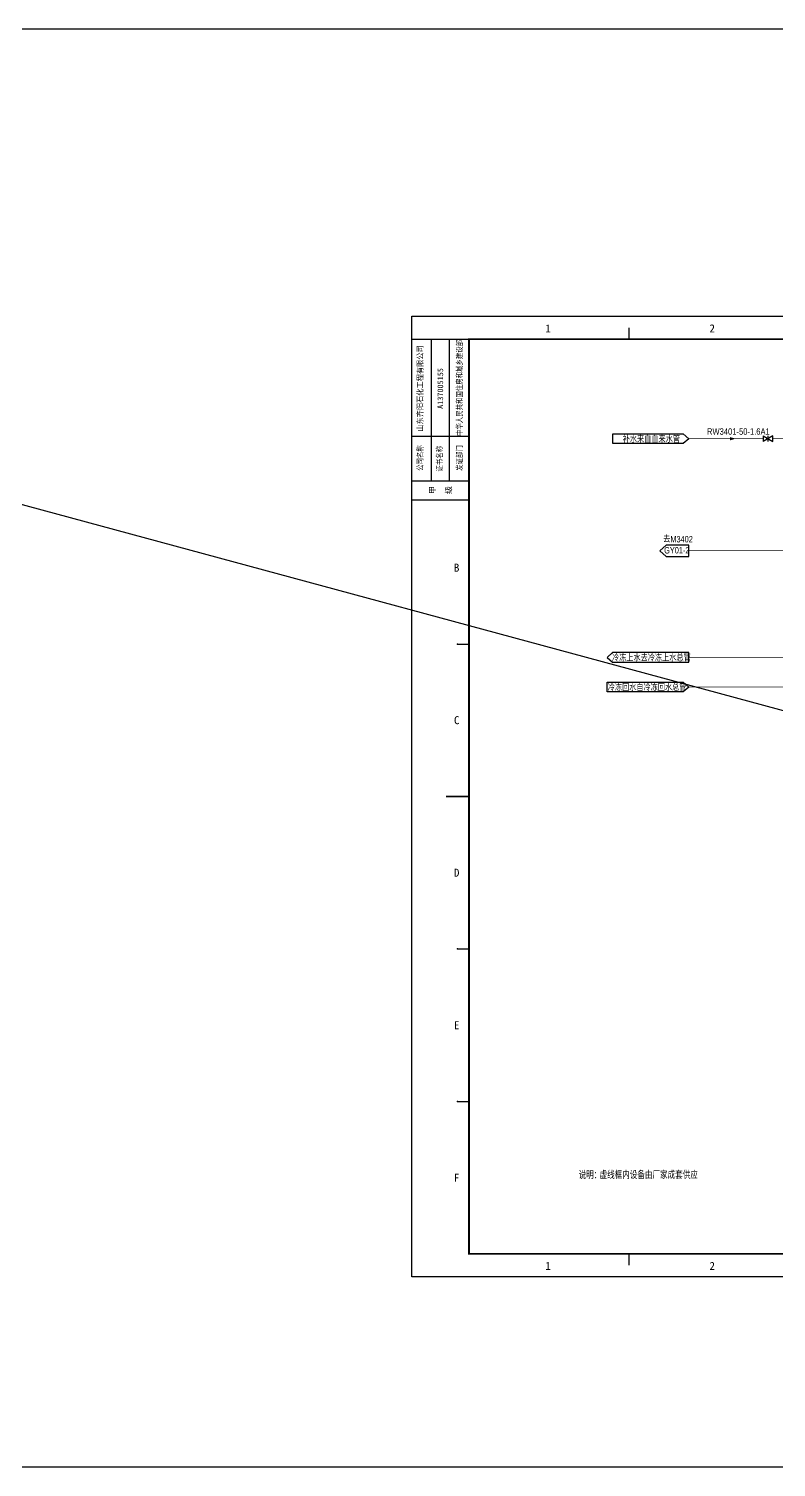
# Model space of a CAD drawing. Header units: millimetres. Extents: x 9671 to 25689, y -17516 to -2951.
# Drawn here: x 23492 to 23819, y -3580 to -2951 of the extents above; entities that cross this region are included whole.
import ezdxf
from ezdxf.enums import TextEntityAlignment as Align

# ---------------------------------------------------------------- set-up
doc = ezdxf.new("R2010")
doc.units = ezdxf.units.MM
for name, color, linetype in [('sb', 2, 'Continuous'), ('图框', 4, 'Continuous'), ('均压线', 7, 'BALANCE_LINE')]:
    doc.layers.add(name, color=color, linetype=linetype)
doc.layers.add('放空气管', color=7, linetype='o_LINE', lineweight=30)
doc.styles.add('QSDI', font='SimSun.ttf', dxfattribs={"width": 0.8})
doc.styles.add('XUE 100', font='vcadtxt1.shx', dxfattribs={"width": 0.85, "bigfont": 'vcadhz.shx'})
doc.styles.add('标准绘图汉字', font='VCADTXT1', dxfattribs={"width": 0.8, "bigfont": 'VCADHZ'})
doc.linetypes.add('BALANCE_LINE', pattern='A,12.7,-1.54,["||",Standard,S=1.54,R=0,X=-0.635,Y=-0.635],-1.54', length=15.78)
doc.linetypes.add('o_LINE', pattern='A,0.5,-0.2,["o",Standard,S=0.1,R=0,X=-0.1,Y=-0.05],-0.2', length=0.9)

# ---------------------------------------------------------------- blocks, each defined once
blk = doc.blocks.new('2#图框，横')
for p, q in [((7777.69, 0), (7777.69, 420)), ((7777.69, 420), (8371.69, 420)), ((8371.69, 420), (8371.69, 0)), ((7872.57, 415), (7872.57, 410)), ((7942.44, 415), (7942.44, 410)), ((8012.32, 415), (8012.32, 410)), ((8152.07, 415), (8152.07, 410)), ((8221.94, 415), (8221.94, 410)), ((8291.82, 415), (8291.82, 410)), ((8361.69, 343.33), (8366.69, 343.33)), ((8371.69, 0), (8371.69, 297)), ((7797.69, 276.67), (7802.69, 276.67)), ((8361.69, 276.67), (8366.69, 276.67)), ((7797.69, 143.33), (7802.69, 143.33)), ((8361.69, 143.33), (8366.69, 143.33)), ((7797.69, 76.67), (7802.69, 76.67)), ((8361.69, 76.67), (8366.69, 76.67)), ((7872.57, 10), (7872.57, 5)), ((7942.44, 10), (7942.44, 5)), ((8012.32, 10), (8012.32, 5)), ((8152.07, 10), (8152.07, 5)), ((8221.94, 10), (8221.94, 5)), ((8291.82, 10), (8291.82, 5)), ((8371.69, 0), (7777.69, 0)), ((7951.69, 0), (8371.69, 0))]:
    blk.add_line(p, q)
for points, const_width in [([(8082.19, 410), (8082.19, 420)], 0.8), ([(8082.19, 410), (8082.19, 420)], 0.5), ([(7802.69, 210), (7792.69, 210)], 0.8), ([(7792.69, 210), (7802.69, 210)], 0.5), ([(8361.69, 210), (8371.69, 210)], 0.8), ([(8361.69, 210), (8371.69, 210)], 0.5), ([(8082.19, 10), (8082.19, 0)], 0.8), ([(8082.19, 10), (8082.19, 0)], 0.5)]:
    blk.add_lwpolyline(points, dxfattribs=dict(const_width=const_width))
blk.add_lwpolyline([(7802.69, 10, 1, 1, 0), (7802.69, 410, 0.6, 0.6, 0), (8361.69, 410, 0.6, 0.6, 0), (8361.69, 10, 0.6, 0.6, 0)], format="xyseb", close=True)
for p in [(7797.69, 276.67), (7797.69, 210), (7797.69, 143.33), (7797.69, 76.67)]:
    blk.add_point(p)
at = {"style": 'QSDI'}
for s, p in [('1', (7836.11, 412.98)), ('2', (7907.86, 412.98)), ('3', (7979.61, 412.98)), ('4', (8051.36, 412.98)), ('5', (8123.11, 412.98)), ('6', (8194.86, 412.98)), ('7', (8266.61, 412.98)), ('8', (8338.36, 412.98)), ('A', (8365.11, 375.02)), ('B', (7796.11, 308.32)), ('B', (8365.11, 308.32)), ('C', (7796.11, 241.62)), ('C', (8365.11, 241.62)), ('D', (7796.11, 174.92)), ('D', (8365.11, 174.92)), ('E', (7796.11, 108.22)), ('E', (8365.11, 108.22)), ('F', (7796.11, 41.52)), ('F', (8365.11, 41.52)), ('1', (7836.11, 2.98)), ('2', (7907.86, 2.98)), ('3', (7979.61, 2.98)), ('4', (8051.36, 2.98)), ('5', (8123.11, 2.98)), ('6', (8194.86, 2.98)), ('7', (8266.61, 2.98)), ('8', (8338.36, 2.98))]:
    blk.add_text(s, height=3.5, dxfattribs=at).set_placement(p)
blk = doc.blocks.new('1#图框 附件栏')
for p, q in [((1378.65, 584.25), (1403.65, 584.25)), ((1387.17, 584), (1387.17, 522.12)), ((1394.92, 584), (1394.92, 522.12)), ((1403.65, 541.68), (1378.65, 541.68)), ((1403.65, 522.12), (1378.65, 522.12)), ((1378.65, 514), (1403.65, 514))]:
    blk.add_line(p, q)
blk.add_point((1403.65, 522.12))
at = {"style": 'QSDI'}
for tag, width, p in [('山东齐阳石化工程有限公司', 0.9, (1382.24, 562.69)), ('中华人民共和国住房和城乡建设部', 0.8, (1399.49, 562.92)), ('公司名称', 0.8, (1382.24, 532.28)), ('证书名称', 0.8, (1390.78, 531.97)), ('发证部门', 0.8, (1399.49, 532.28))]:
    blk.add_attdef(tag, text='', height=2.5, rotation=90, dxfattribs=dict(at, width=width)).set_placement(p, align=Align.MIDDLE_CENTER)
for tag, p in [('A237005152', (1391.09, 562.69)), ('乙', (1387.68, 518.28)), ('级', (1394.76, 518.28))]:
    blk.add_attdef(tag, text='', height=2.5, rotation=90, dxfattribs=at).set_placement(p, align=Align.MIDDLE_CENTER)

msp = doc.modelspace()

# ---------------------------------------------------------------- linework, layer by layer
at = {"layer": 'sb', "color": 4}
msp.add_line((22720.71, -2950.5), (25043.94, -3579.58), dxfattribs=at)
msp.add_lwpolyline([(22720.71, -2950.5), (25043.94, -2950.5), (25043.94, -3579.58), (22720.71, -3579.58)], close=True, dxfattribs=at)
at = {"layer": '图框', "color": 2}
for p, q in [((23813.14, -3128.55), (23813.14, -3131.02)), ((23817.38, -3128.55), (23813.14, -3131.02)), ((23813.14, -3128.55), (23817.38, -3131.02)), ((23815.26, -3131.02), (23815.26, -3128.55)), ((23817.38, -3131.02), (23817.38, -3128.55)), ((23767.86, -3178.76), (23770.68, -3176.29)), ((23780.57, -3176.29), (23770.68, -3176.29)), ((23780.57, -3181.23), (23780.57, -3176.29)), ((23767.86, -3178.76), (23770.68, -3181.23)), ((23770.68, -3181.23), (23780.57, -3181.23))]:
    msp.add_line(p, q, dxfattribs=at)
at = {"layer": '均压线', "linetype": 'ByBlock', "ltscale": 200}
for p, q in [((23747.34, -3131.88), (23747.34, -3127.68)), ((23778.17, -3127.68), (23780.57, -3129.78)), ((23780.57, -3129.78), (23778.17, -3131.88)), ((23747.24, -3223.29), (23744.83, -3225.39)), ((23744.83, -3225.39), (23747.24, -3227.49)), ((23780.57, -3227.49), (23780.57, -3223.29)), ((23744.83, -3240.5), (23744.83, -3236.3)), ((23778.17, -3236.3), (23780.57, -3238.4)), ((23780.57, -3238.4), (23778.17, -3240.5))]:
    msp.add_line(p, q, dxfattribs=at)
for points in [[(23747.34, -3127.68), (23778.17, -3127.68)], [(23778.17, -3131.88), (23747.34, -3131.88)], [(23780.57, -3223.29), (23747.24, -3223.29)], [(23747.24, -3227.49), (23780.57, -3227.49)], [(23744.83, -3236.3), (23778.17, -3236.3)], [(23778.17, -3240.5), (23744.83, -3240.5)]]:
    msp.add_lwpolyline(points, dxfattribs=at)
at = {"layer": '放空气管', "color": 1, "linetype": 'ByBlock', "ltscale": 200, "const_width": 0.353}
for points in [[(23780.57, -3129.78), (23813.14, -3129.78)], [(23817.38, -3129.78), (23822.53, -3129.78)], [(23984.49, -3178.76), (23780.57, -3178.76)], [(24028.29, -3225.39), (23780.57, -3225.39), (23780.57, -3225.39)], [(23951.29, -3238.4), (23780.57, -3238.4), (23780.57, -3238.4)]]:
    msp.add_lwpolyline(points, dxfattribs=at)
at = {"layer": '放空气管', "linetype": 'ByBlock', "ltscale": 200}
msp.add_lwpolyline([(23801.15, -3129.78, 0, 1.41, 0), (23798.62, -3129.78, 1.41, 1.41, 0)], format="xyseb", dxfattribs=at)

# ---------------------------------------------------------------- block references
msp.add_blockref('2#图框，横', (15881.78, -3496.25))
msp.add_blockref('1#图框 附件栏', (22280.83, -3670.5)).add_auto_attribs({'乙': '甲', '级': '级', '公司名称': '公司名称', '证书名称': '证书名称', '发证部门': '发证部门', '山东齐阳石化工程有限公司': '山东齐阳石化工程有限公司', 'A237005152': 'A137005155', '中华人民共和国住房和城乡建设部': '中华人民共和国住房和城乡建设部'})

# ---------------------------------------------------------------- texts
at = {"layer": '图框', "color": 7, "attachment_point": 1, "style": '标准绘图汉字'}
for s, insert, char_height, width in [('说明：', (23732.42, -3450.37), 3.178, 2851.3784), ('虚线框内设备由厂家成套供应', (23741.57, -3450.28), 3.1784, 5218.5908)]:
    msp.add_mtext(s, dxfattribs=dict(at, insert=insert, char_height=char_height, width=width))
at = {"layer": '放空气管', "linetype": 'ByBlock', "ltscale": 200, "insert": (23788.55, -3125.23), "char_height": 2.8252, "width": 2851.3784, "attachment_point": 1, "style": 'XUE 100'}
msp.add_mtext('RW3401-50-1.6A1', dxfattribs=at)
at = {"layer": '放空气管', "linetype": 'ByBlock', "ltscale": 200, "style": 'XUE 100', "width": 0.85}
for tag, p in [('补水来自自来水管', (23764.23, -3130.07)), ('去M3402', (23775.88, -3173.72)), ('GY01-2', (23775.35, -3178.56)), ('冷冻上水去冷冻上水总管', (23764.23, -3225.68)), ('冷冻回水自冷冻回水总管', (23762.37, -3238.66))]:
    msp.add_attdef(tag, text='', height=2.83, dxfattribs=at).set_placement(p, align=Align.MIDDLE_CENTER)

doc.saveas('drawing.dxf')
